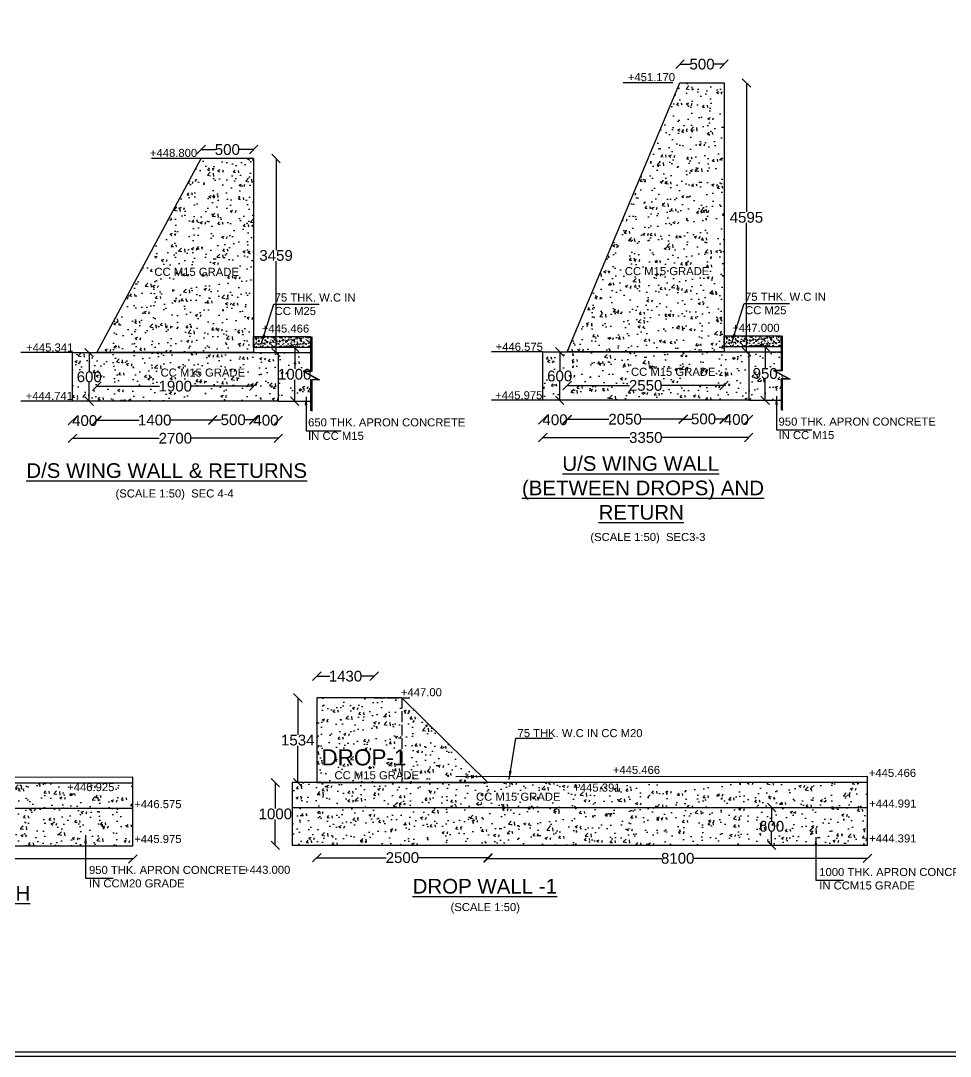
# Model space of a CAD drawing. Header units: millimetres. Extents: x 5124 to 6568637, y 2311 to 91879094.
# Drawn here: x 3701000 to 3711365, y 45930107 to 45941654 of the extents above; entities that cross this region are included whole.
import ezdxf

# ---------------------------------------------------------------- set-up
doc = ezdxf.new("R2010")
doc.units = ezdxf.units.MM
doc.header["$MEASUREMENT"] = 0
doc.linetypes.add('ACAD_ISO02W100', pattern=[15, 12, -3])
for name, color, linetype in [('DIMENSION', 7, 'Continuous'), ('DRAWING', 7, 'Continuous'), ('TEXT', 7, 'Continuous')]:
    doc.layers.add(name, color=color, linetype=linetype)
doc.styles.get("Standard").update_dxf_attribs({"font": 'arial.ttf', "height": 120})
doc.dimstyles.get("Standard").update_dxf_attribs({"dimtxt": 200, "dimasz": 110, "dimexe": 0.18, "dimexo": 0.0625, "dimgap": 0.09, "dimtad": 0, "dimtih": 1, "dimtoh": 1, "dimdec": 0, "dimzin": 0, "dimdsep": 46, "dimtxsty": 'Standard', "dimblk": 'OBLIQUE', "dimcen": 0.09, "dimse1": 1, "dimse2": 1, "dimadec": 0, "dimazin": 0, "dimtfac": 1, "dimtdec": 0, "dimtofl": 0, "dimtmove": 0, "dimatfit": 3, "dimfxl": 1, "dimtolj": 1, "dimtzin": 0, "dimarcsym": 0})
pattern_1 = [(50, (0, 0), (286.904073, -25.100854), [30, -330]), (355, (0, 0), (-55.5005334, 300.8768535), [24, -264]), (100.4514, (23.9, -2.1), (231.4037527, 275.7758168), [25.496076, -280.4568448]), (46.1842, (0, 80), (426.8964195, -66.2076057), [45, -495]), (96.6356, (35.57, 74.5), (373.8650822, 389.6471484), [38.244115, -420.6852]), (351.1842, (0, 80), (373.864778, 389.6474404), [36, -396]), (21, (40, 60), (238.7628208, -161.0475563), [30, -330]), (326, (40, 60), (97.3261328, 290.060018), [24, -264]), (71.4514, (59.9, 46.58), (336.0890514, 129.0121987), [25.496076, -280.4568448]), (37.5, (0, 0), (4.86394213, 133.15754153), [0, -260.8, 0, -268, 0, -265]), (7.5, (0, 0), (105.22781498, 157.76468475), [0, -152.8, 0, -254.8, 0, -101]), (327.5, (-89.2, 0), (213.52897447, -9.0219487), [0, -100, 0, -312, 0, -414]), (317.5, (-129.2, 0), (233.2744677, 40.0419929), [0, -130, 0, -207.2, 0, -294])]

# ---------------------------------------------------------------- blocks, each defined once
blk = doc.blocks.new('_Oblique')
at = {"color": 0, "linetype": 'ByBlock', "lineweight": -2}
blk.add_line((-0.5, -0.5), (0.5, 0.5), dxfattribs=at)
blk = doc.blocks.new('*D200')
at = {"layer": 'Defpoints', "color": 0, "linetype": 'Continuous', "transparency": 16777216}
for p in [(3703597, 45940843), (3703597, 45940217), (3703012, 45940009)]:
    blk.add_point(p, dxfattribs=at)
at = {"layer": 'DIMENSION', "color": 0, "linetype": 'Continuous', "lineweight": -2, "transparency": 16777216}
for p, q in [((3703012, 45940217), (3703172, 45940217)), ((3703597, 45940217), (3703437, 45940217))]:
    blk.add_line(p, q, dxfattribs=at)
at = {"layer": 'DIMENSION', "color": 0, "linetype": 'Continuous', "lineweight": -2, "transparency": 16777216, "xscale": 95, "yscale": 95, "zscale": 95, "rotation": 180}
blk.add_blockref('_Oblique', (3703012, 45940217), dxfattribs=at)
at = {"layer": 'DIMENSION', "color": 0, "linetype": 'Continuous', "lineweight": -2, "transparency": 16777216, "xscale": 95, "yscale": 95, "zscale": 95}
blk.add_blockref('_Oblique', (3703597, 45940217), dxfattribs=at)
at = {"layer": 'DIMENSION', "color": 0, "linetype": 'Continuous', "transparency": 16777216, "insert": (3703304, 45940217), "char_height": 120, "attachment_point": 5}
blk.add_mtext('\\A1;500', dxfattribs=at)
blk = doc.blocks.new('*D201')
at = {"layer": 'Defpoints', "color": 0, "linetype": 'Continuous', "transparency": 16777216}
for p in [(3703597, 45940118), (3703835, 45937953), (3703847, 45937953)]:
    blk.add_point(p, dxfattribs=at)
at = {"layer": 'DIMENSION', "color": 0, "linetype": 'Continuous', "lineweight": -2, "transparency": 16777216}
for p, q in [((3703847, 45940118), (3703847, 45939097)), ((3703847, 45937953), (3703847, 45938974))]:
    blk.add_line(p, q, dxfattribs=at)
at = {"layer": 'DIMENSION', "color": 0, "linetype": 'Continuous', "lineweight": -2, "transparency": 16777216, "xscale": 95, "yscale": 95, "zscale": 95}
for p, rotation in [((3703847, 45940118), 90), ((3703847, 45937953), 270)]:
    blk.add_blockref('_Oblique', p, dxfattribs=dict(at, rotation=rotation))
at = {"layer": 'DIMENSION', "color": 0, "linetype": 'Continuous', "transparency": 16777216, "insert": (3703847, 45939036), "char_height": 120, "attachment_point": 5}
blk.add_mtext('\\A1;3459', dxfattribs=at)
blk = doc.blocks.new('*D202')
at = {"layer": 'Defpoints', "color": 0, "linetype": 'Continuous', "transparency": 16777216}
for p in [(3703995, 45938010), (3703995, 45937413), (3704055, 45937413)]:
    blk.add_point(p, dxfattribs=at)
at = {"layer": 'DIMENSION', "color": 0, "linetype": 'Continuous', "lineweight": -2, "transparency": 16777216}
for p, q in [((3704055, 45938010), (3704055, 45937773)), ((3704055, 45937413), (3704055, 45937650))]:
    blk.add_line(p, q, dxfattribs=at)
at = {"layer": 'DIMENSION', "color": 0, "linetype": 'Continuous', "lineweight": -2, "transparency": 16777216, "xscale": 95, "yscale": 95, "zscale": 95}
for p, rotation in [((3704055, 45938010), 90), ((3704055, 45937413), 270)]:
    blk.add_blockref('_Oblique', p, dxfattribs=dict(at, rotation=rotation))
at = {"layer": 'DIMENSION', "color": 0, "linetype": 'Continuous', "transparency": 16777216, "insert": (3704055, 45937711), "char_height": 120, "attachment_point": 5}
blk.add_mtext('\\A1;1000', dxfattribs=at)
blk = doc.blocks.new('*D203')
at = {"layer": 'Defpoints', "color": 0, "linetype": 'Continuous', "transparency": 16777216}
for p in [(3701849, 45937953), (3703597, 45937953), (3703597, 45937579)]:
    blk.add_point(p, dxfattribs=at)
at = {"layer": 'DIMENSION', "color": 0, "linetype": 'Continuous', "lineweight": -2, "transparency": 16777216}
for p, q in [((3701849, 45937579), (3702549, 45937579)), ((3703597, 45937579), (3702896, 45937579))]:
    blk.add_line(p, q, dxfattribs=at)
at = {"layer": 'DIMENSION', "color": 0, "linetype": 'Continuous', "lineweight": -2, "transparency": 16777216, "xscale": 95, "yscale": 95, "zscale": 95, "rotation": 180}
blk.add_blockref('_Oblique', (3701849, 45937579), dxfattribs=at)
at = {"layer": 'DIMENSION', "color": 0, "linetype": 'Continuous', "lineweight": -2, "transparency": 16777216, "xscale": 95, "yscale": 95, "zscale": 95}
blk.add_blockref('_Oblique', (3703597, 45937579), dxfattribs=at)
at = {"layer": 'DIMENSION', "color": 0, "linetype": 'Continuous', "transparency": 16777216, "insert": (3702723, 45937579), "char_height": 120, "attachment_point": 5}
blk.add_mtext('\\A1;1900', dxfattribs=at)
blk = doc.blocks.new('*D204')
at = {"layer": 'Defpoints', "color": 0, "linetype": 'Continuous', "transparency": 16777216}
for p in [(3701800, 45937953), (3701764, 45937413), (3701800, 45937413)]:
    blk.add_point(p, dxfattribs=at)
at = {"layer": 'DIMENSION', "color": 0, "linetype": 'Continuous', "lineweight": -2, "transparency": 16777216}
for p, q in [((3701764, 45937953), (3701764, 45937745)), ((3701764, 45937413), (3701764, 45937622))]:
    blk.add_line(p, q, dxfattribs=at)
at = {"layer": 'DIMENSION', "color": 0, "linetype": 'Continuous', "lineweight": -2, "transparency": 16777216, "xscale": 95, "yscale": 95, "zscale": 95}
for p, rotation in [((3701764, 45937953), 90), ((3701764, 45937413), 270)]:
    blk.add_blockref('_Oblique', p, dxfattribs=dict(at, rotation=rotation))
at = {"layer": 'DIMENSION', "color": 0, "linetype": 'Continuous', "transparency": 16777216, "insert": (3701764, 45937683), "char_height": 120, "attachment_point": 5}
blk.add_mtext('\\A1;600', dxfattribs=at)
blk = doc.blocks.new('*D205')
at = {"layer": 'Defpoints', "color": 0, "linetype": 'Continuous', "transparency": 16777216}
for p in [(3701849, 45937953), (3701577, 45937413), (3701849, 45937195)]:
    blk.add_point(p, dxfattribs=at)
at = {"layer": 'DIMENSION', "color": 0, "linetype": 'Continuous', "lineweight": -2, "transparency": 16777216}
for p, q in [((3701577, 45937195), (3701578, 45937195)), ((3701849, 45937195), (3701848, 45937195))]:
    blk.add_line(p, q, dxfattribs=at)
at = {"layer": 'DIMENSION', "color": 0, "linetype": 'Continuous', "lineweight": -2, "transparency": 16777216, "xscale": 95, "yscale": 95, "zscale": 95, "rotation": 180}
blk.add_blockref('_Oblique', (3701577, 45937195), dxfattribs=at)
at = {"layer": 'DIMENSION', "color": 0, "linetype": 'Continuous', "lineweight": -2, "transparency": 16777216, "xscale": 95, "yscale": 95, "zscale": 95}
blk.add_blockref('_Oblique', (3701849, 45937195), dxfattribs=at)
at = {"layer": 'DIMENSION', "color": 0, "linetype": 'Continuous', "transparency": 16777216, "insert": (3701713, 45937195), "char_height": 120, "attachment_point": 5}
blk.add_mtext('\\A1;400', dxfattribs=at)
blk = doc.blocks.new('*D197')
at = {"layer": 'Defpoints', "color": 0, "linetype": 'Continuous', "transparency": 16777216}
for p in [(3701848, 45937194), (3703140, 45937201), (3703140, 45937194)]:
    blk.add_point(p, dxfattribs=at)
at = {"layer": 'DIMENSION', "color": 0, "linetype": 'Continuous', "lineweight": -2, "transparency": 16777216}
for p, q in [((3701848, 45937201), (3702320, 45937201)), ((3703140, 45937201), (3702667, 45937201))]:
    blk.add_line(p, q, dxfattribs=at)
at = {"layer": 'DIMENSION', "color": 0, "linetype": 'Continuous', "lineweight": -2, "transparency": 16777216, "xscale": 95, "yscale": 95, "zscale": 95, "rotation": 180}
blk.add_blockref('_Oblique', (3701848, 45937201), dxfattribs=at)
at = {"layer": 'DIMENSION', "color": 0, "linetype": 'Continuous', "lineweight": -2, "transparency": 16777216, "xscale": 95, "yscale": 95, "zscale": 95}
blk.add_blockref('_Oblique', (3703140, 45937201), dxfattribs=at)
at = {"layer": 'DIMENSION', "color": 0, "linetype": 'Continuous', "transparency": 16777216, "insert": (3702494, 45937201), "char_height": 120, "attachment_point": 5}
blk.add_mtext('\\A1;1400', dxfattribs=at)
blk = doc.blocks.new('*D198')
at = {"layer": 'Defpoints', "color": 0, "linetype": 'Continuous', "transparency": 16777216}
for p in [(3703140, 45937201), (3703598, 45937204), (3703598, 45937201)]:
    blk.add_point(p, dxfattribs=at)
at = {"layer": 'DIMENSION', "color": 0, "linetype": 'Continuous', "lineweight": -2, "transparency": 16777216}
for p, q in [((3703140, 45937204), (3703236, 45937204)), ((3703598, 45937204), (3703501, 45937204))]:
    blk.add_line(p, q, dxfattribs=at)
at = {"layer": 'DIMENSION', "color": 0, "linetype": 'Continuous', "lineweight": -2, "transparency": 16777216, "xscale": 95, "yscale": 95, "zscale": 95, "rotation": 180}
blk.add_blockref('_Oblique', (3703140, 45937204), dxfattribs=at)
at = {"layer": 'DIMENSION', "color": 0, "linetype": 'Continuous', "lineweight": -2, "transparency": 16777216, "xscale": 95, "yscale": 95, "zscale": 95}
blk.add_blockref('_Oblique', (3703598, 45937204), dxfattribs=at)
at = {"layer": 'DIMENSION', "color": 0, "linetype": 'Continuous', "transparency": 16777216, "insert": (3703369, 45937204), "char_height": 120, "attachment_point": 5}
blk.add_mtext('\\A1;500', dxfattribs=at)
blk = doc.blocks.new('*D206')
at = {"layer": 'Defpoints', "color": 0, "linetype": 'Continuous', "transparency": 16777216}
for p in [(3703872, 45937413), (3703598, 45937201), (3703872, 45937198)]:
    blk.add_point(p, dxfattribs=at)
at = {"layer": 'DIMENSION', "color": 0, "linetype": 'Continuous', "lineweight": -2, "transparency": 16777216}
for p, q in [((3703598, 45937198), (3703600, 45937198)), ((3703872, 45937198), (3703870, 45937198))]:
    blk.add_line(p, q, dxfattribs=at)
at = {"layer": 'DIMENSION', "color": 0, "linetype": 'Continuous', "lineweight": -2, "transparency": 16777216, "xscale": 95, "yscale": 95, "zscale": 95, "rotation": 180}
blk.add_blockref('_Oblique', (3703598, 45937198), dxfattribs=at)
at = {"layer": 'DIMENSION', "color": 0, "linetype": 'Continuous', "lineweight": -2, "transparency": 16777216, "xscale": 95, "yscale": 95, "zscale": 95}
blk.add_blockref('_Oblique', (3703872, 45937198), dxfattribs=at)
at = {"layer": 'DIMENSION', "color": 0, "linetype": 'Continuous', "transparency": 16777216, "insert": (3703735, 45937198), "char_height": 120, "attachment_point": 5}
blk.add_mtext('\\A1;400', dxfattribs=at)
blk = doc.blocks.new('*D199')
at = {"layer": 'Defpoints', "color": 0, "linetype": 'Continuous', "transparency": 16777216}
for p in [(3701577, 45937413), (3703872, 45937413), (3703872, 45936998)]:
    blk.add_point(p, dxfattribs=at)
at = {"layer": 'DIMENSION', "color": 0, "linetype": 'Continuous', "lineweight": -2, "transparency": 16777216}
for p, q in [((3701577, 45936998), (3702544, 45936998)), ((3703872, 45936998), (3702904, 45936998))]:
    blk.add_line(p, q, dxfattribs=at)
at = {"layer": 'DIMENSION', "color": 0, "linetype": 'Continuous', "lineweight": -2, "transparency": 16777216, "xscale": 95, "yscale": 95, "zscale": 95, "rotation": 180}
blk.add_blockref('_Oblique', (3701577, 45936998), dxfattribs=at)
at = {"layer": 'DIMENSION', "color": 0, "linetype": 'Continuous', "lineweight": -2, "transparency": 16777216, "xscale": 95, "yscale": 95, "zscale": 95}
blk.add_blockref('_Oblique', (3703872, 45936998), dxfattribs=at)
at = {"layer": 'DIMENSION', "color": 0, "linetype": 'Continuous', "transparency": 16777216, "insert": (3702724, 45936998), "char_height": 120, "attachment_point": 5}
blk.add_mtext('\\A1;2700', dxfattribs=at)
blk = doc.blocks.new('*D210')
at = {"layer": 'Defpoints', "color": 0, "linetype": 'Continuous', "transparency": 16777216}
for p in [(3708842, 45941169), (3708351, 45940960), (3708842, 45940960)]:
    blk.add_point(p, dxfattribs=at)
at = {"layer": 'DIMENSION', "color": 0, "linetype": 'Continuous', "lineweight": -2, "transparency": 16777216}
for p, q in [((3708351, 45941169), (3708464, 45941169)), ((3708842, 45941169), (3708729, 45941169))]:
    blk.add_line(p, q, dxfattribs=at)
at = {"layer": 'DIMENSION', "color": 0, "linetype": 'Continuous', "lineweight": -2, "transparency": 16777216, "xscale": 95, "yscale": 95, "zscale": 95, "rotation": 180}
blk.add_blockref('_Oblique', (3708351, 45941169), dxfattribs=at)
at = {"layer": 'DIMENSION', "color": 0, "linetype": 'Continuous', "lineweight": -2, "transparency": 16777216, "xscale": 95, "yscale": 95, "zscale": 95}
blk.add_blockref('_Oblique', (3708842, 45941169), dxfattribs=at)
at = {"layer": 'DIMENSION', "color": 0, "linetype": 'Continuous', "transparency": 16777216, "insert": (3708597, 45941169), "char_height": 120, "attachment_point": 5}
blk.add_mtext('\\A1;500', dxfattribs=at)
blk = doc.blocks.new('*D211')
at = {"layer": 'Defpoints', "color": 0, "linetype": 'Continuous', "transparency": 16777216}
for p in [(3708842, 45940960), (3709080, 45937962), (3709092, 45937962)]:
    blk.add_point(p, dxfattribs=at)
at = {"layer": 'DIMENSION', "color": 0, "linetype": 'Continuous', "lineweight": -2, "transparency": 16777216}
for p, q in [((3709092, 45940960), (3709092, 45939522)), ((3709092, 45937962), (3709092, 45939400))]:
    blk.add_line(p, q, dxfattribs=at)
at = {"layer": 'DIMENSION', "color": 0, "linetype": 'Continuous', "lineweight": -2, "transparency": 16777216, "xscale": 95, "yscale": 95, "zscale": 95}
for p, rotation in [((3709092, 45940960), 90), ((3709092, 45937962), 270)]:
    blk.add_blockref('_Oblique', p, dxfattribs=dict(at, rotation=rotation))
at = {"layer": 'DIMENSION', "color": 0, "linetype": 'Continuous', "transparency": 16777216, "insert": (3709092, 45939461), "char_height": 120, "attachment_point": 5}
blk.add_mtext('\\A1;4595', dxfattribs=at)
blk = doc.blocks.new('*D212')
at = {"layer": 'Defpoints', "color": 0, "linetype": 'Continuous', "transparency": 16777216}
for p in [(3709241, 45938018), (3709241, 45937422), (3709301, 45937422)]:
    blk.add_point(p, dxfattribs=at)
at = {"layer": 'DIMENSION', "color": 0, "linetype": 'Continuous', "lineweight": -2, "transparency": 16777216}
for p, q in [((3709301, 45938018), (3709301, 45937781)), ((3709301, 45937422), (3709301, 45937658))]:
    blk.add_line(p, q, dxfattribs=at)
at = {"layer": 'DIMENSION', "color": 0, "linetype": 'Continuous', "lineweight": -2, "transparency": 16777216, "xscale": 95, "yscale": 95, "zscale": 95}
for p, rotation in [((3709301, 45938018), 90), ((3709301, 45937422), 270)]:
    blk.add_blockref('_Oblique', p, dxfattribs=dict(at, rotation=rotation))
at = {"layer": 'DIMENSION', "color": 0, "linetype": 'Continuous', "transparency": 16777216, "insert": (3709301, 45937720), "char_height": 120, "attachment_point": 5}
blk.add_mtext('\\A1;950', dxfattribs=at)
blk = doc.blocks.new('*D213')
at = {"layer": 'Defpoints', "color": 0, "linetype": 'Continuous', "transparency": 16777216}
for p in [(3707094, 45937962), (3708842, 45937962), (3708842, 45937587)]:
    blk.add_point(p, dxfattribs=at)
at = {"layer": 'DIMENSION', "color": 0, "linetype": 'Continuous', "lineweight": -2, "transparency": 16777216}
for p, q in [((3707094, 45937587), (3707788, 45937587)), ((3708842, 45937587), (3708149, 45937587))]:
    blk.add_line(p, q, dxfattribs=at)
at = {"layer": 'DIMENSION', "color": 0, "linetype": 'Continuous', "lineweight": -2, "transparency": 16777216, "xscale": 95, "yscale": 95, "zscale": 95, "rotation": 180}
blk.add_blockref('_Oblique', (3707094, 45937587), dxfattribs=at)
at = {"layer": 'DIMENSION', "color": 0, "linetype": 'Continuous', "lineweight": -2, "transparency": 16777216, "xscale": 95, "yscale": 95, "zscale": 95}
blk.add_blockref('_Oblique', (3708842, 45937587), dxfattribs=at)
at = {"layer": 'DIMENSION', "color": 0, "linetype": 'Continuous', "transparency": 16777216, "insert": (3707968, 45937587), "char_height": 120, "attachment_point": 5}
blk.add_mtext('\\A1;2550', dxfattribs=at)
blk = doc.blocks.new('*D214')
at = {"layer": 'Defpoints', "color": 0, "linetype": 'Continuous', "transparency": 16777216}
for p in [(3707045, 45937962), (3707010, 45937422), (3707045, 45937422)]:
    blk.add_point(p, dxfattribs=at)
at = {"layer": 'DIMENSION', "color": 0, "linetype": 'Continuous', "lineweight": -2, "transparency": 16777216}
for p, q in [((3707010, 45937962), (3707010, 45937753)), ((3707010, 45937422), (3707010, 45937630))]:
    blk.add_line(p, q, dxfattribs=at)
at = {"layer": 'DIMENSION', "color": 0, "linetype": 'Continuous', "lineweight": -2, "transparency": 16777216, "xscale": 95, "yscale": 95, "zscale": 95}
for p, rotation in [((3707010, 45937962), 90), ((3707010, 45937422), 270)]:
    blk.add_blockref('_Oblique', p, dxfattribs=dict(at, rotation=rotation))
at = {"layer": 'DIMENSION', "color": 0, "linetype": 'Continuous', "transparency": 16777216, "insert": (3707010, 45937692), "char_height": 120, "attachment_point": 5}
blk.add_mtext('\\A1;600', dxfattribs=at)
blk = doc.blocks.new('*D215')
at = {"layer": 'Defpoints', "color": 0, "linetype": 'Continuous', "transparency": 16777216}
for p in [(3707094, 45937962), (3706822, 45937422), (3707094, 45937204)]:
    blk.add_point(p, dxfattribs=at)
at = {"layer": 'DIMENSION', "color": 0, "linetype": 'Continuous', "lineweight": -2, "transparency": 16777216}
for p, q in [((3706822, 45937204), (3706823, 45937204)), ((3707094, 45937204), (3707093, 45937204))]:
    blk.add_line(p, q, dxfattribs=at)
at = {"layer": 'DIMENSION', "color": 0, "linetype": 'Continuous', "lineweight": -2, "transparency": 16777216, "xscale": 95, "yscale": 95, "zscale": 95, "rotation": 180}
blk.add_blockref('_Oblique', (3706822, 45937204), dxfattribs=at)
at = {"layer": 'DIMENSION', "color": 0, "linetype": 'Continuous', "lineweight": -2, "transparency": 16777216, "xscale": 95, "yscale": 95, "zscale": 95}
blk.add_blockref('_Oblique', (3707094, 45937204), dxfattribs=at)
at = {"layer": 'DIMENSION', "color": 0, "linetype": 'Continuous', "transparency": 16777216, "insert": (3706958, 45937204), "char_height": 120, "attachment_point": 5}
blk.add_mtext('\\A1;400', dxfattribs=at)
blk = doc.blocks.new('*D207')
at = {"layer": 'Defpoints', "color": 0, "linetype": 'Continuous', "transparency": 16777216}
for p in [(3707093, 45937203), (3708386, 45937210), (3708386, 45937203)]:
    blk.add_point(p, dxfattribs=at)
at = {"layer": 'DIMENSION', "color": 0, "linetype": 'Continuous', "lineweight": -2, "transparency": 16777216}
for p, q in [((3707093, 45937210), (3707559, 45937210)), ((3708386, 45937210), (3707920, 45937210))]:
    blk.add_line(p, q, dxfattribs=at)
at = {"layer": 'DIMENSION', "color": 0, "linetype": 'Continuous', "lineweight": -2, "transparency": 16777216, "xscale": 95, "yscale": 95, "zscale": 95, "rotation": 180}
blk.add_blockref('_Oblique', (3707093, 45937210), dxfattribs=at)
at = {"layer": 'DIMENSION', "color": 0, "linetype": 'Continuous', "lineweight": -2, "transparency": 16777216, "xscale": 95, "yscale": 95, "zscale": 95}
blk.add_blockref('_Oblique', (3708386, 45937210), dxfattribs=at)
at = {"layer": 'DIMENSION', "color": 0, "linetype": 'Continuous', "transparency": 16777216, "insert": (3707739, 45937210), "char_height": 120, "attachment_point": 5}
blk.add_mtext('\\A1;2050', dxfattribs=at)
blk = doc.blocks.new('*D208')
at = {"layer": 'Defpoints', "color": 0, "linetype": 'Continuous', "transparency": 16777216}
for p in [(3708386, 45937210), (3708843, 45937213), (3708843, 45937210)]:
    blk.add_point(p, dxfattribs=at)
at = {"layer": 'DIMENSION', "color": 0, "linetype": 'Continuous', "lineweight": -2, "transparency": 16777216}
for p, q in [((3708386, 45937213), (3708482, 45937213)), ((3708843, 45937213), (3708747, 45937213))]:
    blk.add_line(p, q, dxfattribs=at)
at = {"layer": 'DIMENSION', "color": 0, "linetype": 'Continuous', "lineweight": -2, "transparency": 16777216, "xscale": 95, "yscale": 95, "zscale": 95, "rotation": 180}
blk.add_blockref('_Oblique', (3708386, 45937213), dxfattribs=at)
at = {"layer": 'DIMENSION', "color": 0, "linetype": 'Continuous', "lineweight": -2, "transparency": 16777216, "xscale": 95, "yscale": 95, "zscale": 95}
blk.add_blockref('_Oblique', (3708843, 45937213), dxfattribs=at)
at = {"layer": 'DIMENSION', "color": 0, "linetype": 'Continuous', "transparency": 16777216, "insert": (3708614, 45937213), "char_height": 120, "attachment_point": 5}
blk.add_mtext('\\A1;500', dxfattribs=at)
blk = doc.blocks.new('*D216')
at = {"layer": 'Defpoints', "color": 0, "linetype": 'Continuous', "transparency": 16777216}
for p in [(3709117, 45937422), (3708843, 45937210), (3709117, 45937207)]:
    blk.add_point(p, dxfattribs=at)
at = {"layer": 'DIMENSION', "color": 0, "linetype": 'Continuous', "lineweight": -2, "transparency": 16777216}
for p, q in [((3708843, 45937207), (3708845, 45937207)), ((3709117, 45937207), (3709115, 45937207))]:
    blk.add_line(p, q, dxfattribs=at)
at = {"layer": 'DIMENSION', "color": 0, "linetype": 'Continuous', "lineweight": -2, "transparency": 16777216, "xscale": 95, "yscale": 95, "zscale": 95, "rotation": 180}
blk.add_blockref('_Oblique', (3708843, 45937207), dxfattribs=at)
at = {"layer": 'DIMENSION', "color": 0, "linetype": 'Continuous', "lineweight": -2, "transparency": 16777216, "xscale": 95, "yscale": 95, "zscale": 95}
blk.add_blockref('_Oblique', (3709117, 45937207), dxfattribs=at)
at = {"layer": 'DIMENSION', "color": 0, "linetype": 'Continuous', "transparency": 16777216, "insert": (3708980, 45937207), "char_height": 120, "attachment_point": 5}
blk.add_mtext('\\A1;400', dxfattribs=at)
blk = doc.blocks.new('*D209')
at = {"layer": 'Defpoints', "color": 0, "linetype": 'Continuous', "transparency": 16777216}
for p in [(3706822, 45937422), (3709117, 45937422), (3709117, 45937006)]:
    blk.add_point(p, dxfattribs=at)
at = {"layer": 'DIMENSION', "color": 0, "linetype": 'Continuous', "lineweight": -2, "transparency": 16777216}
for p, q in [((3706822, 45937006), (3707791, 45937006)), ((3709117, 45937006), (3708149, 45937006))]:
    blk.add_line(p, q, dxfattribs=at)
at = {"layer": 'DIMENSION', "color": 0, "linetype": 'Continuous', "lineweight": -2, "transparency": 16777216, "xscale": 95, "yscale": 95, "zscale": 95, "rotation": 180}
blk.add_blockref('_Oblique', (3706822, 45937006), dxfattribs=at)
at = {"layer": 'DIMENSION', "color": 0, "linetype": 'Continuous', "lineweight": -2, "transparency": 16777216, "xscale": 95, "yscale": 95, "zscale": 95}
blk.add_blockref('_Oblique', (3709117, 45937006), dxfattribs=at)
at = {"layer": 'DIMENSION', "color": 0, "linetype": 'Continuous', "transparency": 16777216, "insert": (3707970, 45937006), "char_height": 120, "attachment_point": 5}
blk.add_mtext('\\A1;3350', dxfattribs=at)
blk = doc.blocks.new('*D232')
at = {"layer": 'Defpoints', "color": 0, "linetype": 'Continuous', "transparency": 16777216}
for p in [(3698843, 45933153), (3702249, 45933153), (3702249, 45932308)]:
    blk.add_point(p, dxfattribs=at)
at = {"layer": 'DIMENSION', "color": 0, "linetype": 'Continuous', "lineweight": -2, "transparency": 16777216}
for p, q in [((3698843, 45932308), (3700367, 45932308)), ((3702249, 45932308), (3700726, 45932308))]:
    blk.add_line(p, q, dxfattribs=at)
at = {"layer": 'DIMENSION', "color": 0, "linetype": 'Continuous', "lineweight": -2, "transparency": 16777216, "xscale": 95, "yscale": 95, "zscale": 95, "rotation": 180}
blk.add_blockref('_Oblique', (3698843, 45932308), dxfattribs=at)
at = {"layer": 'DIMENSION', "color": 0, "linetype": 'Continuous', "lineweight": -2, "transparency": 16777216, "xscale": 95, "yscale": 95, "zscale": 95}
blk.add_blockref('_Oblique', (3702249, 45932308), dxfattribs=at)
at = {"layer": 'DIMENSION', "color": 0, "linetype": 'Continuous', "transparency": 16777216, "insert": (3700546, 45932308), "char_height": 120, "attachment_point": 5}
blk.add_mtext('\\A1;6300', dxfattribs=at)
blk = doc.blocks.new('*D233')
at = {"layer": 'Defpoints', "color": 0, "linetype": 'Continuous', "transparency": 16777216}
for p in [(3704941, 45934345), (3704302, 45934105), (3704941, 45934105)]:
    blk.add_point(p, dxfattribs=at)
at = {"layer": 'DIMENSION', "color": 0, "linetype": 'Continuous', "lineweight": -2, "transparency": 16777216}
for p, q in [((3704302, 45934345), (3704448, 45934345)), ((3704941, 45934345), (3704795, 45934345))]:
    blk.add_line(p, q, dxfattribs=at)
at = {"layer": 'DIMENSION', "color": 0, "linetype": 'Continuous', "lineweight": -2, "transparency": 16777216, "xscale": 95, "yscale": 95, "zscale": 95, "rotation": 180}
blk.add_blockref('_Oblique', (3704302, 45934345), dxfattribs=at)
at = {"layer": 'DIMENSION', "color": 0, "linetype": 'Continuous', "lineweight": -2, "transparency": 16777216, "xscale": 95, "yscale": 95, "zscale": 95}
blk.add_blockref('_Oblique', (3704941, 45934345), dxfattribs=at)
at = {"layer": 'DIMENSION', "color": 0, "linetype": 'Continuous', "transparency": 16777216, "insert": (3704621, 45934345), "char_height": 120, "attachment_point": 5}
blk.add_mtext('\\A1;1430', dxfattribs=at)
blk = doc.blocks.new('*D234')
at = {"layer": 'Defpoints', "color": 0, "linetype": 'Continuous', "transparency": 16777216}
for p in [(3704302, 45934105), (3704089, 45933159), (3704302, 45933159)]:
    blk.add_point(p, dxfattribs=at)
at = {"layer": 'DIMENSION', "color": 0, "linetype": 'Continuous', "lineweight": -2, "transparency": 16777216}
for p, q in [((3704089, 45934105), (3704089, 45933693)), ((3704089, 45933159), (3704089, 45933570))]:
    blk.add_line(p, q, dxfattribs=at)
at = {"layer": 'DIMENSION', "color": 0, "linetype": 'Continuous', "lineweight": -2, "transparency": 16777216, "xscale": 95, "yscale": 95, "zscale": 95}
for p, rotation in [((3704089, 45934105), 90), ((3704089, 45933159), 270)]:
    blk.add_blockref('_Oblique', p, dxfattribs=dict(at, rotation=rotation))
at = {"layer": 'DIMENSION', "color": 0, "linetype": 'Continuous', "transparency": 16777216, "insert": (3704089, 45933632), "char_height": 120, "attachment_point": 5}
blk.add_mtext('\\A1;1534', dxfattribs=at)
blk = doc.blocks.new('*D235')
at = {"layer": 'Defpoints', "color": 0, "linetype": 'Continuous', "transparency": 16777216}
for p in [(3704027, 45933159), (3703839, 45932460), (3704027, 45932460)]:
    blk.add_point(p, dxfattribs=at)
at = {"layer": 'DIMENSION', "color": 0, "linetype": 'Continuous', "lineweight": -2, "transparency": 16777216}
for p, q in [((3703839, 45933159), (3703839, 45932871)), ((3703839, 45932460), (3703839, 45932748))]:
    blk.add_line(p, q, dxfattribs=at)
at = {"layer": 'DIMENSION', "color": 0, "linetype": 'Continuous', "lineweight": -2, "transparency": 16777216, "xscale": 95, "yscale": 95, "zscale": 95}
for p, rotation in [((3703839, 45933159), 90), ((3703839, 45932460), 270)]:
    blk.add_blockref('_Oblique', p, dxfattribs=dict(at, rotation=rotation))
at = {"layer": 'DIMENSION', "color": 0, "linetype": 'Continuous', "transparency": 16777216, "insert": (3703839, 45932809), "char_height": 120, "attachment_point": 5}
blk.add_mtext('\\A1;1000', dxfattribs=at)
blk = doc.blocks.new('*D236')
at = {"layer": 'Defpoints', "color": 0, "linetype": 'Continuous', "transparency": 16777216}
for p in [(3704302, 45933159), (3706210, 45933159), (3706210, 45932322)]:
    blk.add_point(p, dxfattribs=at)
at = {"layer": 'DIMENSION', "color": 0, "linetype": 'Continuous', "lineweight": -2, "transparency": 16777216}
for p, q in [((3704302, 45932322), (3705076, 45932322)), ((3706210, 45932322), (3705436, 45932322))]:
    blk.add_line(p, q, dxfattribs=at)
at = {"layer": 'DIMENSION', "color": 0, "linetype": 'Continuous', "lineweight": -2, "transparency": 16777216, "xscale": 95, "yscale": 95, "zscale": 95, "rotation": 180}
blk.add_blockref('_Oblique', (3704302, 45932322), dxfattribs=at)
at = {"layer": 'DIMENSION', "color": 0, "linetype": 'Continuous', "lineweight": -2, "transparency": 16777216, "xscale": 95, "yscale": 95, "zscale": 95}
blk.add_blockref('_Oblique', (3706210, 45932322), dxfattribs=at)
at = {"layer": 'DIMENSION', "color": 0, "linetype": 'Continuous', "transparency": 16777216, "insert": (3705256, 45932322), "char_height": 120, "attachment_point": 5}
blk.add_mtext('\\A1;2500', dxfattribs=at)
blk = doc.blocks.new('*D237')
at = {"layer": 'Defpoints', "color": 0, "linetype": 'Continuous', "transparency": 16777216}
for p in [(3706210, 45933159), (3710442, 45933159), (3710442, 45932314)]:
    blk.add_point(p, dxfattribs=at)
at = {"layer": 'DIMENSION', "color": 0, "linetype": 'Continuous', "lineweight": -2, "transparency": 16777216}
for p, q in [((3706210, 45932314), (3708147, 45932314)), ((3710442, 45932314), (3708505, 45932314))]:
    blk.add_line(p, q, dxfattribs=at)
at = {"layer": 'DIMENSION', "color": 0, "linetype": 'Continuous', "lineweight": -2, "transparency": 16777216, "xscale": 95, "yscale": 95, "zscale": 95, "rotation": 180}
blk.add_blockref('_Oblique', (3706210, 45932314), dxfattribs=at)
at = {"layer": 'DIMENSION', "color": 0, "linetype": 'Continuous', "lineweight": -2, "transparency": 16777216, "xscale": 95, "yscale": 95, "zscale": 95}
blk.add_blockref('_Oblique', (3710442, 45932314), dxfattribs=at)
at = {"layer": 'DIMENSION', "color": 0, "linetype": 'Continuous', "transparency": 16777216, "insert": (3708326, 45932314), "char_height": 120, "attachment_point": 5}
blk.add_mtext('\\A1;8100', dxfattribs=at)
blk = doc.blocks.new('*D238')
at = {"layer": 'Defpoints', "color": 0, "linetype": 'Continuous', "transparency": 16777216}
for p in [(3709373, 45932882), (3709373, 45932882), (3709373, 45932460)]:
    blk.add_point(p, dxfattribs=at)
at = {"layer": 'DIMENSION', "color": 0, "linetype": 'Continuous', "lineweight": -2, "transparency": 16777216}
for p, q in [((3709373, 45932882), (3709373, 45932732)), ((3709373, 45932460), (3709373, 45932609))]:
    blk.add_line(p, q, dxfattribs=at)
at = {"layer": 'DIMENSION', "color": 0, "linetype": 'Continuous', "lineweight": -2, "transparency": 16777216, "xscale": 95, "yscale": 95, "zscale": 95}
for p, rotation in [((3709373, 45932882), 90), ((3709373, 45932460), 270)]:
    blk.add_blockref('_Oblique', p, dxfattribs=dict(at, rotation=rotation))
at = {"layer": 'DIMENSION', "color": 0, "linetype": 'Continuous', "transparency": 16777216, "insert": (3709373, 45932671), "char_height": 120, "attachment_point": 5}
blk.add_mtext('\\A1;600', dxfattribs=at)

msp = doc.modelspace()

# ---------------------------------------------------------------- hatches: boundary and pattern name
at = {"layer": 'DRAWING', "linetype": 'Continuous'}
h = msp.add_hatch(dxfattribs=at)
h.set_pattern_fill('AR-CONC', color=256, scale=40, style=0)
h.set_pattern_definition(pattern_1)
h.paths.add_polyline_path([(3708842.5, 45940960.3), (3708351, 45940960.3), (3707094.4, 45937961.8), (3708842.5, 45937961.8)])
h.paths.add_polyline_path([(3709117.3, 45937961.8), (3706822.3, 45937961.8), (3706822.3, 45937421.6), (3709117.3, 45937421.6)])
h.paths.add_polyline_path([(3709478.1, 45937659.5), (3709566.9, 45937659.5), (3709393.8, 45937754.6), (3709478.2, 45937754.6), (3709478.2, 45937961.8), (3709117.3, 45937961.8), (3709117.3, 45937421.6), (3709478.1, 45937421.6)])
h.paths.add_polyline_path([(3707713.1, 45938929.6), (3708688.3, 45938929.6), (3708688.3, 45938791.5), (3707713.1, 45938791.5)], flags=24)
h.paths.add_polyline_path([(3707782, 45937806.8), (3708757.2, 45937806.8), (3708757.2, 45937668.7), (3707782, 45937668.7)], flags=24)
h = msp.add_hatch(dxfattribs=at)
h.set_pattern_fill('AR-CONC', color=256, scale=40, style=0)
h.set_pattern_definition(pattern_1)
h.paths.add_polyline_path([(3701576.7, 45937953.5), (3701576.7, 45937413.2), (3703871.8, 45937413.2), (3703871.8, 45937953.5)])
h.paths.add_polyline_path([(3704148.3, 45937746.3), (3704232.6, 45937746.3), (3704232.6, 45937953.5), (3703871.8, 45937953.5), (3703871.8, 45937413.2), (3704232.5, 45937413.2), (3704232.5, 45937651.1), (3704321.4, 45937651.1)])
h.paths.add_polyline_path([(3702467.6, 45938921.3), (3703442.7, 45938921.3), (3703442.7, 45938783.1), (3702467.6, 45938783.1)], flags=24)
h.paths.add_polyline_path([(3702536.5, 45937798.5), (3703511.6, 45937798.5), (3703511.6, 45937660.3), (3702536.5, 45937660.3)], flags=24)
h.paths.add_polyline_path([(3703596.9, 45940118), (3703011.5, 45940118), (3701848.9, 45937953.5), (3703596.9, 45937953.5)])
h = msp.add_hatch(dxfattribs=at)
h.set_pattern_fill('AR-SAND', color=256, scale=25, style=0)
h.set_pattern_definition([(37.5, (4574.676, 10.506), (-1.574833953, 48.170594225), [0, -38, 0, -42.5, 0, -40.625]), (7.5, (4574.676, 10.506), (44.24441763, 70.55365163), [0, -20.5, 0, -34.25, 0, -13.125]), (327.5, (4543.926, 10.506), (77.853546544, 0.14147634), [0, -12.5, 0, -45, 0, -58.75]), (317.5, (4543.926, 10.506), (75.15316511, 21.94188912), [0, -6.25, 0, -29.5, 0, -33.75])])
h.paths.add_polyline_path([(3704232.6, 45938133.1), (3703596.9, 45938133.1), (3703596.9, 45938009.7), (3704232.6, 45938009.7)])
h = msp.add_hatch(dxfattribs=at)
h.set_pattern_fill('AR-SAND', color=256, scale=25, style=0)
h.set_pattern_definition([(37.5, (9820.235, 18.85), (-1.574833953, 48.170594225), [0, -38, 0, -42.5, 0, -40.625]), (7.5, (9820.235, 18.85), (44.24441763, 70.55365163), [0, -20.5, 0, -34.25, 0, -13.125]), (327.5, (9789.485, 18.85), (77.853546544, 0.14147634), [0, -12.5, 0, -45, 0, -58.75]), (317.5, (9789.485, 18.85), (75.15316511, 21.94188912), [0, -6.25, 0, -29.5, 0, -33.75])])
h.paths.add_polyline_path([(3709478.2, 45938141.4), (3708842.5, 45938141.4), (3708842.5, 45938018), (3709478.2, 45938018)])
h = msp.add_hatch(dxfattribs=at)
h.set_pattern_fill('AR-CONC', color=256, scale=40, style=0)
h.set_pattern_definition(pattern_1)
h.paths.add_polyline_path([(3697867.4, 45934098.4), (3697228.7, 45934098.4), (3697228.7, 45933152.6), (3697867.4, 45933152.6)])
h.paths.add_polyline_path([(3697867.4, 45934098.4), (3697867.4, 45933152.6), (3698843.5, 45933152.6)])
h.paths.add_polyline_path([(3702248.8, 45933152.6), (3696953.3, 45933152.6), (3696953.3, 45932875.6), (3702248.8, 45932875.6)])
h.paths.add_polyline_path([(3702248.8, 45932875.6), (3696953.3, 45932875.6), (3696953.3, 45932453.5), (3697454, 45932453.5), (3702248.8, 45932453.5)])
h.paths.add_polyline_path([(3697454, 45932453.5), (3696953.3, 45932453.5), (3696953.3, 45932112.4), (3697311.5, 45932112.4)])
h.paths.add_polyline_path([(3697402.5, 45933302.1), (3698377.6, 45933302.1), (3698377.6, 45933164), (3697402.5, 45933164)], flags=9)
h.paths.add_polyline_path([(3697233.7, 45933569.3), (3698208.3, 45933569.3), (3698208.3, 45933293), (3697233.7, 45933293)], flags=9)
h.paths.add_polyline_path([(3698980.4, 45933062.9), (3699955.5, 45933062.9), (3699955.5, 45932924.8), (3698980.4, 45932924.8)], flags=24)
h = msp.add_hatch(dxfattribs=at)
h.set_pattern_fill('AR-CONC', color=256, scale=40, style=0)
h.set_pattern_definition(pattern_1)
h.paths.add_polyline_path([(3705249.4, 45934104.6), (3704302, 45934104.6), (3704302, 45933158.8), (3705249.4, 45933158.8)])
h.paths.add_polyline_path([(3705249.4, 45934104.6), (3705249.4, 45933158.8), (3706209.8, 45933158.8)])
h.paths.add_polyline_path([(3704475.8, 45933308.3), (3705450.9, 45933308.3), (3705450.9, 45933170.2), (3704475.8, 45933170.2)], flags=9)
h.paths.add_polyline_path([(3704307, 45933575.6), (3705281.5, 45933575.6), (3705281.5, 45933299.3), (3704307, 45933299.3)], flags=9)
h = msp.add_hatch(dxfattribs=at)
h.set_pattern_fill('AR-CONC', color=256, scale=40, style=0)
h.set_pattern_definition(pattern_1)
h.paths.add_polyline_path([(3710441.9, 45933158.8), (3704026.6, 45933158.8), (3704026.6, 45932881.8), (3710441.9, 45932881.8)])
h.paths.add_polyline_path([(3710441.9, 45932881.8), (3704026.6, 45932881.8), (3704026.6, 45932459.8), (3710441.9, 45932459.8)])

# ---------------------------------------------------------------- linework, layer by layer
at = {"layer": 'DIMENSION', "linetype": 'Continuous'}
for p, q in [((3710441.9, 45933225.4), (3705850, 45933223.6)), ((3710441.9, 45933158.8), (3710441.9, 45933225.4))]:
    msp.add_line(p, q, dxfattribs=at)
for points in [[(3703596.9, 45940118), (3703011.5, 45940118)], [(3702248.8, 45933152.6), (3702248.8, 45933218.7), (3698776.7, 45933217.3)]]:
    msp.add_lwpolyline(points, dxfattribs=at)
at = {"layer": 'DRAWING', "linetype": 'Continuous'}
for p, q in [((3710441.9, 45933158.8), (3704026.6, 45933158.8)), ((3704026.6, 45933158.8), (3704026.6, 45932459.8)), ((3710441.9, 45932459.8), (3710441.9, 45933158.8)), ((3704026.6, 45932459.8), (3710441.9, 45932459.8))]:
    msp.add_line(p, q, dxfattribs=at)
for points in [[(3733388.5, 45956444.6), (3695813.5, 45956444.6), (3695813.5, 45930107.4), (3733388.5, 45930107.4)], [(3733338.2, 45956394.3), (3695863.8, 45956394.3), (3695863.8, 45930157.7), (3733338.2, 45930157.7)], [(3708842.5, 45937961.8), (3707094.4, 45937961.8), (3708351, 45940960.3), (3708842.5, 45940960.3)], [(3703596.9, 45938133.1), (3704232.6, 45938133.1), (3704232.6, 45938009.7), (3703596.9, 45938009.7)], [(3708842.5, 45938141.4), (3709478.2, 45938141.4), (3709478.2, 45938018), (3708842.5, 45938018)], [(3701576.7, 45937953.5), (3703871.8, 45937953.5), (3703871.8, 45937413.2), (3701576.7, 45937413.2)], [(3706822.3, 45937961.8), (3709117.3, 45937961.8), (3709117.3, 45937421.6), (3706822.3, 45937421.6)], [(3704302, 45933158.8), (3706209.8, 45933158.8), (3705249.4, 45934104.6), (3704302, 45934104.6)], [(3696953.3, 45932453.5), (3702248.8, 45932453.5), (3702248.8, 45933152.6), (3696953.3, 45933152.6)]]:
    msp.add_lwpolyline(points, close=True, dxfattribs=at)
for points in [[(3708270.6, 45940960.3), (3707718.7, 45940960.3)], [(3703596.9, 45940118), (3703596.9, 45937953.5), (3701848.9, 45937953.5), (3703011.5, 45940118)], [(3703011.5, 45940118), (3702459.6, 45940118)], [(3704232.6, 45938133.1), (3704232.6, 45937746.3), (3704148.3, 45937746.3), (3704321.4, 45937651.1), (3704232.5, 45937651.1), (3704232.5, 45937302.8)], [(3704244.4, 45938130.4), (3704244.4, 45937743.6), (3704160.1, 45937743.6), (3704333.2, 45937648.5), (3704244.3, 45937648.5), (3704244.3, 45937300.2)], [(3709478.2, 45938141.4), (3709478.2, 45937754.6), (3709393.8, 45937754.6), (3709566.9, 45937659.5), (3709478.1, 45937659.5), (3709478.1, 45937311.2)], [(3709490, 45938138.8), (3709490, 45937752), (3709405.6, 45937752), (3709578.7, 45937656.8), (3709489.9, 45937656.8), (3709489.9, 45937308.5)], [(3701576.7, 45937953.5), (3701002.1, 45937953.5)], [(3703871.8, 45937953.5), (3704238.3, 45937953.5)], [(3706822.3, 45937961.8), (3706247.6, 45937961.8)], [(3709117.3, 45937961.8), (3709483.9, 45937961.8)], [(3701576.7, 45937413.2), (3701002.1, 45937413.2)], [(3703871.8, 45937413.2), (3704238.3, 45937413.2)], [(3706822.3, 45937421.6), (3706247.6, 45937421.6)], [(3709117.3, 45937421.6), (3709483.9, 45937421.6)], [(3696953.3, 45932875.6), (3702248.8, 45932875.6)], [(3704026.6, 45932881.8), (3710441.9, 45932881.8)]]:
    msp.add_lwpolyline(points, dxfattribs=at)
at = {"layer": 'DRAWING', "linetype": 'ACAD_ISO02W100', "ltscale": 10}
for points in [[(3704940.7, 45934104.6), (3705339.4, 45934104.6)], [(3705249.4, 45934104.6), (3705249.4, 45933158.8)]]:
    msp.add_lwpolyline(points, dxfattribs=at)

# ---------------------------------------------------------------- texts
at = {"layer": 'DRAWING', "linetype": 'Continuous', "attachment_point": 1}
for s, insert, char_height, width in [('CC M15 GRADE', (3702490.1, 45938898.8), 90, 937.305), ('CC M15 GRADE', (3707735.6, 45938907.1), 90, 937.305), ('75 THK. W.C IN \\PCC M25', (3703831.4, 45938612.7), 90, 1767.245), ('75 THK. W.C IN \\PCC M25', (3709077, 45938621), 90, 1767.245), ('+445.466', (3703688.7, 45938266.6), 90, 661.171), ('+447.000', (3708934.2, 45938274.9), 90, 661.171), ('CC M15 GRADE', (3702559, 45937776), 90, 937.305), ('CC M15 GRADE', (3707804.5, 45937784.3), 90, 937.305), ('650 THK. APRON CONCRETE IN CC M15', (3704204.4, 45937220.7), 90, 1767.245), ('950 THK. APRON CONCRETE IN CC M15', (3709450, 45937229), 90, 1767.245), ('DROP-1', (3704352, 45933530.6), 180, 452.865), ('CC M15 GRADE', (3704498.3, 45933285.8), 90, 937.305), ('CC M15 GRADE', (3706076.2, 45933046.7), 90, 937.305)]:
    msp.add_mtext(s, dxfattribs=dict(at, insert=insert, char_height=char_height, width=width))
at = {"layer": 'TEXT', "attachment_point": 1}
for s, insert, char_height, width in [('\\pi3.9409;+451.170', (3707765.6, 45941069.8), 89.807, 521.67), ('\\pi3.9409;+448.800', (3702436.8, 45940224.9), 89.807, 521.67), ('\\pi12.456;+445.341', (3701046.9, 45938055.2), 89.807, 521.67), ('\\pi3.4508;+446.575', (3706292.4, 45938063.5), 89.807, 521.67), ('\\pi12.456;+444.741', (3701043.3, 45937515.4), 89.807, 521.67), ('\\pi3.4508;+445.975', (3706286.6, 45937523), 89.807, 521.67), ('\\pi245.1;{\\LD/S WING WALL & RETURNS \\P\\pi1732.2;  }', (3700817.3, 45936719.7), 163.286, 3591.195), ('\\pi1190.3;{\\LU/S WING WALL \\P\\pi676.49; (BETWEEN DROPS) AND \\P\\pi1594.9;RETURN}', (3705849.1, 45936798.6), 163.286, 4103.666), ('\\pi124.88;(SCALE 1:50)  SEC 4-4', (3701932.2, 45936427.9), 89.807, 1553.993), ('\\pi142.13;(SCALE 1:50)  SEC3-3', (3707209.7, 45935942.4), 89.807, 1553.993), ('\\pi38.828;+447.00', (3705200.4, 45934211.4), 89.807, 521.67), ('\\pi3.4202;75 THK. W.C IN CC M20', (3706536.3, 45933755.7), 89.807, 1389.113), ('\\pi3.8183;+445.466', (3707598.5, 45933345.4), 89.807, 521.67), ('\\pi3.8183;+445.466', (3710453.1, 45933311.9), 89.807, 521.67), ('\\pi3.4508;+446.925', (3701513.9, 45933153.6), 89.807, 521.67), ('\\pi12.456;+445.391', (3707148.9, 45933148.3), 89.807, 521.67), ('\\pi3.4508;+446.575', (3702262.9, 45932963.9), 89.807, 521.67), ('\\pi12.456;+444.991', (3710449, 45932970.2), 89.807, 521.67), ('\\pi3.4508;+445.975', (3702262.9, 45932575.2), 89.807, 521.67), ('\\pi12.456;+444.391', (3710449, 45932581.4), 89.807, 521.67), ('950 THK. APRON CONCRETE IN CCM20 GRADE', (3701761.2, 45932230.1), 89.807, 1777.422), ('\\pi3.9409;+443.000', (3703475.3, 45932231.8), 89.807, 521.67), ('1000 THK. APRON CONCRETE IN CCM15 GRADE', (3709904.1, 45932206.7), 89.807, 1914.249), ('\\pi1020.4;{\\LDROP WALL -1}', (3704349.9, 45932085.3), 163.286, 3591.195), ('\\pi26.295;{\\LDROP WALL 2 NEAR APPROACH}', (3697505.9, 45932007.4), 163.286, 3591.195), ('\\pi266.93;(SCALE 1:50)  ', (3705526, 45931816.3), 89.807, 1295.752)]:
    msp.add_mtext(s, dxfattribs=dict(at, insert=insert, char_height=char_height, width=width))

# ---------------------------------------------------------------- dimensions: what is measured, and where the dimension line sits
at = {"layer": 'DIMENSION', "linetype": 'Continuous'}
for base, p1, p2, text, picture, middle in [((3708842.5, 45941168.7), (3708351, 45940960.3), (3708842.5, 45940960.3), '500', '*D210', (3708596.7, 45941168.7)), ((3703596.9, 45940217.2), (3703011.5, 45940008.8), (3703596.9, 45940842.8), '500', '*D200', (3703304.2, 45940217.2)), ((3701848.9, 45937195.5), (3701576.7, 45937413.2), (3701848.9, 45937953.5), '400', '*D205', (3701712.8, 45937195.5)), ((3703596.9, 45937578.8), (3701848.9, 45937953.5), (3703596.9, 45937953.5), '1900', '*D203', (3702722.9, 45937578.8)), ((3707094.4, 45937203.8), (3706822.3, 45937421.6), (3707094.4, 45937961.8), '400', '*D215', (3706958.4, 45937203.8)), ((3708842.5, 45937587.2), (3707094.4, 45937961.8), (3708842.5, 45937961.8), '2550', '*D213', (3707968.4, 45937587.2)), ((3703871.8, 45936997.9), (3701576.7, 45937413.2), (3703871.8, 45937413.2), '2700', '*D199', (3702724.2, 45936997.9)), ((3703871.8, 45937198.4), (3703597.7, 45937201.4), (3703871.8, 45937413.2), '400', '*D206', (3703734.7, 45937198.4)), ((3709117.3, 45937006.3), (3706822.3, 45937421.6), (3709117.3, 45937421.6), '3350', '*D209', (3707969.8, 45937006.3)), ((3709117.3, 45937206.8), (3708843.3, 45937209.7), (3709117.3, 45937421.6), '400', '*D216', (3708980.3, 45937206.8)), ((3703140.1, 45937201.4), (3701847.6, 45937194.2), (3703140.1, 45937194.2), '1400', '*D197', (3702493.9, 45937201.4)), ((3703597.7, 45937204.3), (3703140.1, 45937201.4), (3703597.7, 45937201.4), '500', '*D198', (3703368.9, 45937204.3)), ((3708385.7, 45937209.7), (3707093.1, 45937202.5), (3708385.7, 45937202.5), '2050', '*D207', (3707739.4, 45937209.7)), ((3708843.3, 45937212.7), (3708385.7, 45937209.7), (3708843.3, 45937209.7), '500', '*D208', (3708614.5, 45937212.7)), ((3704940.7, 45934345.4), (3704302, 45934104.6), (3704940.7, 45934104.6), '1430', '*D233', (3704621.3, 45934345.4)), ((3702248.8, 45932307.6), (3698843.5, 45933152.6), (3702248.8, 45933152.6), '6300', '*D232', (3700546.1, 45932307.6)), ((3706209.8, 45932321.6), (3704302, 45933158.8), (3706209.8, 45933158.8), '2500', '*D236', (3705255.9, 45932321.6)), ((3710441.9, 45932313.8), (3706209.8, 45933158.8), (3710441.9, 45933158.8), '8100', '*D237', (3708325.9, 45932313.8))]:
    dim = msp.add_linear_dim(base=base, p1=p1, p2=p2, text=text, dimstyle='Standard', override={"dimasz": 95, "dimarcsym": 1}, dxfattribs=at)
    dim.commit()
    dim.dimension.update_dxf_attribs({"geometry": picture, "text_midpoint": middle})
for base, p1, p2, text, picture, middle in [((3709092.3, 45937961.8), (3708842.5, 45940960.3), (3709080.4, 45937961.8), '4595', '*D211', (3709092.3, 45939461.1)), ((3703846.8, 45937953.5), (3703596.9, 45940118), (3703834.8, 45937953.5), '3459', '*D201', (3703846.8, 45939035.7)), ((3701764.4, 45937413.2), (3701799.9, 45937953.5), (3701799.9, 45937413.2), '600', '*D204', (3701764.4, 45937683.4)), ((3704055, 45937413.2), (3703995.1, 45938009.7), (3703995.1, 45937413.2), '1000', '*D202', (3704055, 45937711.5)), ((3707010, 45937421.6), (3707045.4, 45937961.8), (3707045.4, 45937421.6), '600', '*D214', (3707010, 45937691.7)), ((3709300.6, 45937421.6), (3709240.7, 45938018), (3709240.7, 45937421.6), '950', '*D212', (3709300.6, 45937719.8)), ((3704089.5, 45933158.8), (3704302, 45934104.6), (3704302, 45933158.8), '1534', '*D234', (3704089.5, 45933631.7)), ((3703839.4, 45932459.8), (3704026.6, 45933158.8), (3704026.6, 45932459.8), '1000', '*D235', (3703839.4, 45932809.3)), ((3709373, 45932881.8), (3709373, 45932459.8), (3709373, 45932881.8), '600', '*D238', (3709373, 45932670.8))]:
    dim = msp.add_linear_dim(base=base, p1=p1, p2=p2, angle=90, text=text, dimstyle='Standard', override={"dimasz": 95, "dimarcsym": 1}, dxfattribs=at)
    dim.commit()
    dim.dimension.update_dxf_attribs({"geometry": picture, "text_midpoint": middle})

# ---------------------------------------------------------------- leaders
for points in [[(3706445, 45933194.4), (3706520, 45933653.5), (3706930.3, 45933653.5)], [(3701723.1, 45932573.8), (3701723.1, 45932093.7), (3702030.3, 45932093.7)], [(3709866, 45932550.4), (3709866, 45932070.4), (3710173.2, 45932070.4)]]:
    msp.add_leader(points, dimstyle='Standard', override={"dimasz": 95, "dimgap": 0.09, "dimtad": 0, "dimarcsym": 1}, dxfattribs=at)
at = {"layer": 'DRAWING', "linetype": 'Continuous'}
for points in [[(3703685.3, 45938058.6), (3703821.5, 45938494.5), (3704328.3, 45938494.5)], [(3708930.8, 45938066.9), (3709067.1, 45938502.8), (3709573.9, 45938502.8)], [(3704182, 45937461), (3704182, 45937083), (3704574.9, 45937083)], [(3709427.6, 45937469.3), (3709427.6, 45937091.4), (3709820.5, 45937091.4)]]:
    msp.add_leader(points, dimstyle='Standard', override={"dimasz": 95, "dimgap": 0.09, "dimtad": 0, "dimarcsym": 1}, dxfattribs=at)

doc.saveas('drawing.dxf')
